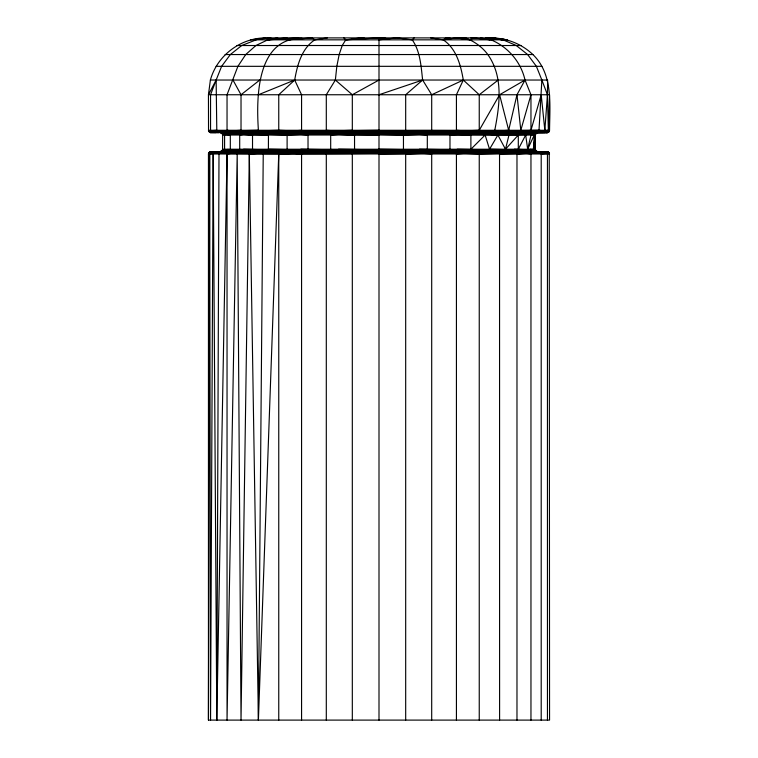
<?xml version="1.0" encoding="UTF-8"?>
<svg xmlns="http://www.w3.org/2000/svg" width="758" height="758" viewBox="0 0 758 758"><rect width="100%" height="100%" fill="white"/><g stroke="black" fill="none" stroke-linecap="round" stroke-linejoin="round"><path stroke-width="1.14" d="M537.706 151.6L536.029 150.908L535.337 149.231L535.423 134.403L537.706 132.65M208.45 720.1L209.634 153.969L208.535 153.353L210.819 151.6L547.181 151.6L549.237 152.784L549.55 720.1L208.45 720.1L208.45 153.969L208.535 153.353L213.178 153.353M379 153.353C324.111 153.836 269.081 153.95 214.343 153.353L213.159 153.969L210.553 720.1L209.634 153.969L214.343 153.353L549.465 153.353L541.203 153.969L541.203 720.1M239.158 151.6L232.82 151.685L231.37 153.353L227.04 153.969L216.797 720.1L218.996 153.969M301.57 720.1L301.57 153.969L293.763 153.353L278.755 153.969L258.402 720.1L263.234 153.969M264.836 151.6L259.643 151.685L258.459 153.353L249.316 153.969L241.025 720.1L237.197 153.969L227.04 720.1L227.04 153.969M337.926 151.6L338.532 149.231L379 149.847M428.043 132.65L379 132.65L547.181 132.65L548.858 131.958L549.55 130.281C549.758 104.519 553.331 74.331 532.902 54.548C521.807 44.011 507.178 38.203 491.914 37.9L503.037 39.833L516.283 45.518L527.653 54.548L536.38 66.325L541.866 80.035L539.004 130.281C485.745 131.305 432.344 129.921 379 130.897M299.647 151.6L300.831 149.231L338.513 149.847M257.256 39.407L241.717 45.518L230.347 54.548L221.62 66.325L216.134 80.035L216.797 130.281L208.535 130.897L543.657 130.897L544.841 130.281L547.447 94.75L547.617 80.035L210.383 80.035L208.45 94.75L208.535 130.897L210.203 132.565L219.053 132.65M302.65 132.65L260.079 132.65L258.895 131.958L258.402 130.281C256.232 98.379 256.251 37.786 302.072 38.317M266.778 151.6L268.398 149.847L268.455 135.019L267.962 133.342L266.778 132.65L306.952 132.65M379 130.281L334.875 130.897L326.3 130.281L326.3 94.75L335.358 80.035L336.827 66.325L339.167 54.548L342.218 45.518L345.762 39.833L361.215 37.9L364.551 38.26M334.875 153.353L335.311 151.685L352.688 151.6M379 134.403L403.455 135.019L419.487 134.403L419.913 132.735L403.825 132.65M423.125 130.897L422.689 132.565L405.312 132.65M227.987 149.231L227.315 150.908L225.704 151.6M220.294 151.6L222.577 149.847L222.662 135.019L221.971 133.342L220.294 132.65L228.063 132.65M222.662 135.019L535.337 135.019L533.414 149.231L534.257 135.019L535.423 134.403L222.577 134.403L230.318 135.019L230.318 149.231M494.766 130.281C499.645 105.163 503.606 76.861 487.82 54.548C482.145 46.844 474.29 41.415 465.459 37.9M293.763 153.353L294.606 151.685L302.65 151.6M500.905 39.482L503.037 39.833L485.67 37.9C505.245 43.898 520.5 59.986 525.019 80.035L499.598 94.75L479.245 130.281L464.237 130.897L463.394 132.565L455.35 132.65M493.164 132.65L498.357 132.565L499.541 130.897L508.684 130.281L516.975 94.75L525.019 80.035L530.96 94.75L530.96 130.281L526.63 130.897L525.18 132.565L518.842 132.65M545.106 132.65L515.421 132.963L514.464 134.403L518.301 135.019L518.301 149.231L525.673 135.019L527.682 149.231L531.017 135.019L530.088 134.403C503.483 135.559 476.668 133.815 449.977 135.019L449.977 149.231M510.958 132.65L515.914 132.735L490.786 132.735L489.602 134.403L497.883 135.019L505.482 149.231L508.988 135.019M530.96 94.75L520.803 130.281L516.975 94.75M530.96 130.281L541.203 94.75L544.841 130.281M258.402 130.281L231.37 130.897L227.04 130.281L227.04 94.75L237.898 66.325L245.715 54.548L255.92 45.518L267.792 39.833L277.693 37.9M214.343 153.353L215.954 151.685L221.345 151.609M544.822 130.897L549.465 130.897L548.366 130.281L543.657 130.897L542.046 132.565L536.787 132.65M210.383 80.035C217.025 55.798 240.172 38.042 265.3 37.9L492.7 37.9L507.415 39.833L250.585 39.833L270.862 37.9M527.682 149.231L534.257 135.019L530.088 134.403L531.709 132.735L527.9 132.65M497.883 135.019L489.545 149.231L490.038 150.908L491.222 151.6M505.482 149.231L518.301 135.019M379 39.833L396.785 37.9L412.238 39.833L414.133 37.9M327.38 37.9L314.797 39.833C301.532 48.664 297.24 65.226 294.691 80.035L278.755 94.75L278.755 130.281L293.763 130.897L301.57 130.281L301.57 94.75L294.691 80.035L258.402 94.75M486.731 132.65L490.786 132.735L458.05 132.735L457.207 134.403L470.889 135.019L470.889 149.231L485.12 135.019L489.545 149.231L514.464 149.847L516.444 151.6M259.643 132.565L232.82 132.565L231.37 130.897L241.025 130.281L241.025 94.75L259.776 80.035M479.245 130.281L479.245 94.75L498.224 80.035M379 132.565L335.311 132.565L334.875 130.897L352.318 130.281L352.318 94.75L379 80.035M431.7 130.281L431.7 94.75L463.309 80.035L479.245 94.75M379 94.75L422.642 80.035L431.7 94.75M259.558 38.98L265.3 37.9M241.556 151.6L243.005 150.908L243.612 149.231L268.398 149.847M287.017 37.9L267.792 39.833L298.605 37.9M288.201 39.833L312.173 37.9L314.797 39.833M499.598 720.1L499.541 153.353L479.245 153.969L464.237 153.353L456.43 153.969L456.43 720.1M385.879 38.298L379 37.9L345.762 39.833L343.867 37.9M268.398 134.403L287.111 135.019L300.793 134.403L308.023 135.019L308.023 149.231M546.016 132.65L547.797 132.565L210.203 132.565L215.954 132.565L214.343 130.897M538.947 151.6L547.797 151.685L210.203 151.685L211.984 151.6M258.459 130.897L278.755 130.281M229.153 132.65L232.82 132.565M455.35 151.6L528.847 151.6M499.598 153.969L526.63 153.353L530.96 153.969L530.96 720.1M547.797 132.565L542.046 132.565M210.203 151.685L379 151.6M210.819 151.6L221.213 151.6M547.181 151.6L542.046 151.685L543.657 153.353M379 153.969L423.125 153.353L431.7 153.969L431.7 720.1M237.595 132.65L267.214 132.735M327.03 132.65L335.311 132.565M379 151.685L430.97 151.6M280.147 132.65L294.606 132.565L293.763 130.897M329.957 132.65L379 132.735M477.853 151.6L463.394 151.685L464.237 153.353M236.875 45.518L521.125 45.518M225.098 54.548L532.902 54.548M216.068 66.325L541.932 66.325M208.45 130.281L549.55 130.281M208.763 131.466L549.237 131.466L544.775 131.011M209.142 131.958L548.858 131.958M209.634 132.337L548.366 132.337M220.91 132.735L537.09 132.735M221.478 132.963L536.522 132.963M221.971 133.342L536.029 133.342M222.35 133.834L535.65 133.834M222.662 149.231L535.337 149.231L535.337 135.019M222.577 149.847L535.423 149.847L530.013 149.231L530.685 150.908L532.296 151.6M222.35 150.416L535.65 150.416M221.971 150.908L536.029 150.908M221.478 151.287L536.522 151.287M209.634 151.913L548.366 151.913M209.142 152.292L548.858 152.292M549.237 152.784L208.763 152.784L213.225 153.239M208.45 153.969L549.55 153.969M285.719 132.65L299.95 132.735L300.793 134.403M451.048 132.65L458.05 132.735M379 135.019L338.513 134.403L330.687 135.019L330.687 149.231M379 149.231L419.487 149.847L420.074 151.6M458.353 151.6L457.207 149.847L419.468 149.231L419.487 149.847M489.602 149.847L457.169 149.231L457.207 149.847M222.246 132.65L226.291 132.735L227.912 134.403M268.455 149.231L300.793 149.847M268.455 135.019L243.536 134.403L239.699 135.019L239.699 149.231M212.894 151.6L215.954 151.685M530.088 149.847L514.388 149.231L514.464 149.847M465.099 38.26L459.395 37.9L461.707 38.326M464.237 130.897L456.43 130.281L456.43 94.75L463.309 80.035C460.76 65.226 456.468 48.664 443.203 39.833L430.62 37.9M419.487 134.403L427.313 135.019L427.313 149.231M450.394 38.27L445.827 37.9L443.203 39.833L456.183 37.9L469.799 39.833L473.542 37.9L490.208 39.833L480.307 37.9M470.983 37.9L474.375 38.241M507.415 39.833L491.298 37.9L493.439 38.251M487.138 37.9L490.54 38.317M500.763 39.558L503.037 39.833L489.554 37.9M539.004 130.281L543.657 130.897M495.571 38.601L497.703 38.961M525.18 151.685L526.63 153.353L516.975 153.969L516.975 720.1M242.086 132.735L243.536 134.403L252.518 135.019L252.518 149.231M498.357 151.685L499.541 153.353M335.358 80.035L352.318 94.75M412.238 39.833C420.396 51.478 421.031 66.382 422.642 80.035L405.682 94.75L405.682 130.281M422.689 151.685L423.125 153.353L405.682 153.969L405.682 720.1M338.087 132.735L338.513 134.403L354.545 135.019L354.545 149.231M232.981 80.035L241.025 94.75M541.866 80.035L547.447 94.75L548.366 130.281L549.55 94.75L208.45 94.75L216.134 80.035L210.553 94.75L210.553 130.281M499.598 94.75L508.684 130.281M534.731 144.854L535.319 149.231M249.316 153.969L258.402 720.1M213.159 153.969L216.797 720.1M547.447 153.969L547.447 720.1M479.245 153.969L479.245 720.1M403.455 135.019L403.455 149.231M379 37.9L379 720.1M352.318 153.969L352.318 720.1M326.3 153.969L326.3 720.1M287.111 135.019L287.111 149.231M278.755 153.969L278.755 720.1M224.586 135.019L224.586 149.231"/></g></svg>
